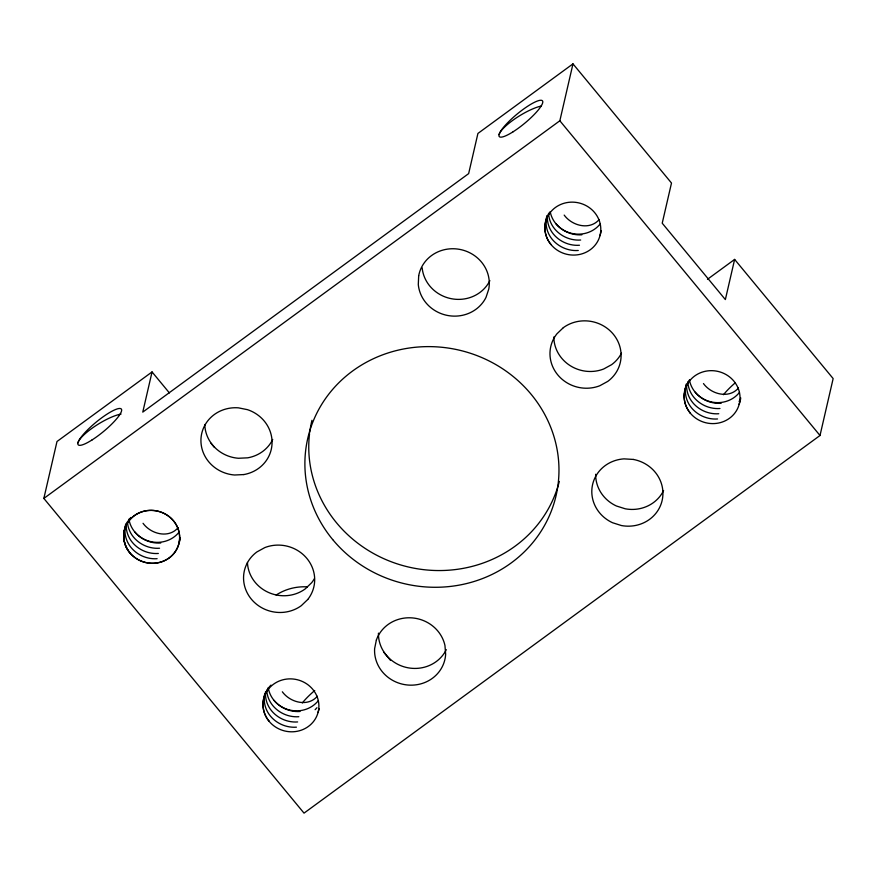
<?xml version="1.0" encoding="UTF-8"?>
<svg xmlns="http://www.w3.org/2000/svg" width="877" height="877" viewBox="0 0 877 877"><rect width="100%" height="100%" fill="white"/><g stroke="black" fill="none" stroke-linecap="round" stroke-linejoin="round"><path stroke-width="1.32" d="M707.498 279.281L734.63 259.417L833.15 378.579L820.006 435.496L304.023 813.132L43.85 498.421L56.994 441.504L152.05 371.936L169.393 392.918M152.05 371.936L142.776 412.102L468.647 173.613L477.921 133.447L572.977 63.868L671.497 183.041L662.223 223.207L725.356 299.583L734.63 259.417M43.85 498.421L559.844 120.774L572.977 63.868M178.064 527.757C168.516 538.785 150.877 534.038 143.05 523.306M599.199 219.546C589.651 230.574 572.001 225.827 564.185 215.095M317.353 696.25C307.805 707.279 290.155 702.521 282.339 691.8M738.478 388.04C728.93 399.068 711.291 394.31 703.475 383.578M559.844 120.774L820.006 435.496M211.028 443.28L214.503 447.478M383.6 652.028L390.539 660.414M551.019 244.584A28.031 26.387 13 0 0 598.881 238.895A28.031 26.387 13 0 0 568.658 202.335A28.031 26.387 13 0 0 551.019 244.584A28.305 27.428 -8 0 1 549.693 212.157M129.84 552.828A28.031 26.387 13 0 0 177.702 547.149A28.031 26.387 13 0 0 147.522 510.546A28.031 26.387 13 0 0 129.895 552.795A28.031 26.387 13 0 0 177.746 547.105A28.031 26.387 13 0 0 147.479 510.589A28.031 26.387 13 0 0 129.84 552.828A28.305 27.428 -8 0 1 130.816 517.518M269.129 721.322A28.031 26.387 13 0 0 316.981 715.632A28.031 26.387 13 0 0 286.757 679.072A28.031 26.387 13 0 0 269.129 721.322A28.305 27.428 -8 0 1 264.975 694.178M276.123 595.066A50.965 47.983 13 0 1 307.399 586.856M663.582 490.561A35.672 33.589 13 0 1 625.323 508.813L616.443 506.007A35.672 33.589 13 0 1 595.669 474.271M272.714 439.476A35.672 33.589 13 0 1 247.698 457.827L238.434 458.265A35.672 33.589 13 0 1 204.79 424.479M446.305 649.638A35.672 33.589 13 0 1 406.018 667.364A35.672 33.589 13 0 1 378.436 633.15M621.475 353.168A35.672 33.589 13 0 1 611.609 364.668L603.661 369.009A35.672 33.589 13 0 1 553.836 336.943M489.87 280.64A35.672 33.589 13 0 1 451.523 298.739A35.672 33.589 13 0 1 422.166 267.858M559.307 481.462A127.406 119.941 13 0 1 413.845 568.153A127.406 119.941 13 0 1 309.537 433.72M309.713 432.383A127.406 119.941 13 0 1 311.96 420.302M314.448 578.546A35.672 33.589 13 0 1 311.62 582.745L305.196 588.927A35.672 33.589 13 0 1 268.187 592.315A35.672 33.589 13 0 1 247.435 562.464M499.134 134.609A28.305 7.005 -31.5 0 1 515.369 118.516A28.305 7.005 -31.5 0 1 541.087 106.084M318.34 700.635A28.031 26.387 13 0 1 289.147 709.91A28.031 26.387 13 0 1 268.209 687.667M300.033 711.488A28.305 25.345 24.5 0 1 274.008 700.361M265.457 693.071A28.305 27.428 -8 0 1 270.949 685.112M264.295 697.094A28.305 27.428 -8 0 0 270.39 716.049A28.305 25.345 24.5 0 0 296.415 727.176M264.405 695.91A28.305 27.428 -8 0 1 264.788 693.554M265.501 691.865A28.305 27.428 -8 0 0 271.596 710.819A28.305 25.345 24.5 0 0 297.621 721.946M316.926 707.717A28.305 25.345 24.5 0 1 315.106 709.679M298.827 716.717A28.305 25.345 24.5 0 1 272.802 705.59A28.305 27.428 -8 0 1 266.696 690.243M319.162 708.715A28.305 25.345 24.5 0 1 317.945 712.508M723.481 394.716A28.031 5.964 -39.6 0 1 734.937 383.085M739.475 392.425A28.031 26.387 13 0 1 710.863 401.841A28.031 26.387 13 0 1 689.541 380.585M721.168 403.277A28.305 25.345 24.5 0 1 695.143 392.151M690.309 413.067A28.305 27.428 -8 0 1 684.323 392.929M684.488 391.756A28.305 27.428 -8 0 1 689.684 379.664M686.187 384.159A28.305 27.428 -8 0 0 691.514 407.838A28.305 25.345 24.5 0 0 717.539 418.965M686.57 384.85A28.305 27.428 -8 0 0 692.72 402.609A28.305 25.345 24.5 0 0 718.756 413.736M719.962 408.507A28.305 25.345 24.5 0 1 693.926 397.38A28.305 27.428 -8 0 1 687.82 382.032M740.276 399.068A28.305 25.345 24.5 0 1 739.114 401.447M740.725 397.873A28.305 25.345 24.5 0 1 739.07 404.297M600.186 223.942A28.031 26.387 13 0 1 571.574 233.359A28.031 26.387 13 0 1 550.263 212.102M581.879 234.795A28.305 25.345 24.5 0 1 555.854 223.657M546.908 215.676A28.305 27.428 -8 0 0 552.225 239.355A28.305 25.345 24.5 0 0 578.261 250.482M547.292 216.367A28.305 27.428 -8 0 0 553.442 234.126A28.305 25.345 24.5 0 0 579.467 245.253M580.673 240.024A28.305 25.345 24.5 0 1 554.648 228.886A28.305 27.428 -8 0 1 548.542 213.539M601.26 230.706A28.305 25.345 24.5 0 1 599.791 235.814M179.061 532.153A28.031 26.387 13 0 1 149.857 541.416A28.031 26.387 13 0 1 128.919 519.173M160.754 543.006A28.305 25.345 24.5 0 1 134.718 531.868M125.773 523.887A28.305 27.428 -8 0 0 131.101 547.566A28.305 25.345 24.5 0 0 157.126 558.693M126.156 524.578A28.305 27.428 -8 0 0 132.306 542.337A28.305 25.345 24.5 0 0 158.331 553.464M159.548 548.235A28.305 25.345 24.5 0 1 133.512 537.108A28.305 27.428 -8 0 1 127.406 521.749M180.311 537.601A28.305 25.345 24.5 0 1 178.656 544.025M77.998 442.819A28.305 7.005 -31.5 0 1 94.99 426.222A28.305 7.005 -31.5 0 1 121.015 414.087M302.346 702.926A28.031 5.964 -39.6 0 1 314.722 690.506M418.68 275.816L418.296 284.597A35.672 33.589 13 0 0 447.665 315.479A35.672 33.589 13 0 0 486.011 297.38L488.774 289.048A35.672 33.589 13 0 0 459.789 249.397A35.672 33.589 13 0 0 418.68 275.816M376.365 640.046L374.622 648.64A35.672 33.589 13 0 0 408.079 685.047A35.672 33.589 13 0 0 445.648 654.319L444.968 645.527A35.672 33.589 13 0 0 412.201 617.901A35.672 33.589 13 0 0 376.365 640.046M563.33 327.669L556.895 333.852A35.672 33.589 13 0 0 557.75 374.874A35.672 33.589 13 0 0 599.802 385.748L607.75 381.396A35.672 33.589 13 0 0 613.319 334.203A35.672 33.589 13 0 0 563.33 327.669M307.761 599.484L301.326 605.656A35.672 33.589 13 0 1 251.337 599.134A35.672 33.589 13 0 1 256.906 551.929L264.854 547.577A35.672 33.589 13 0 1 306.906 558.463A35.672 33.589 13 0 1 307.761 599.484M243.828 474.567L234.576 475.005A35.672 33.589 13 0 1 200.976 438.719A35.672 33.589 13 0 1 238.412 407.838L247.533 409.68A35.672 33.589 13 0 1 272.013 444.135A35.672 33.589 13 0 1 243.828 474.567M633.282 459.427L624.007 458.868A35.672 33.589 13 0 0 592.293 486.011A35.672 33.589 13 0 0 612.584 522.747L621.453 525.553A35.672 33.589 13 0 0 662.442 498.969A35.672 33.589 13 0 0 633.282 459.427M513.166 131.736A28.031 5.964 -39.6 0 0 542.501 100.888A28.031 5.964 -39.6 0 0 506.928 123.493A28.031 5.964 -39.6 0 0 513.166 131.736M92.03 439.947A28.031 5.964 -39.6 0 0 121.366 409.099A28.031 5.964 -39.6 0 0 85.803 431.703A28.031 5.964 -39.6 0 0 92.03 439.947M690.254 413.111A28.031 26.387 13 0 0 738.116 407.421A28.031 26.387 13 0 0 707.892 370.861A28.031 26.387 13 0 0 690.254 413.111M332.701 539.574A127.406 119.941 13 0 0 550.241 513.736A127.406 119.941 13 0 0 412.848 347.544A127.406 119.941 13 0 0 332.701 539.574"/></g></svg>
